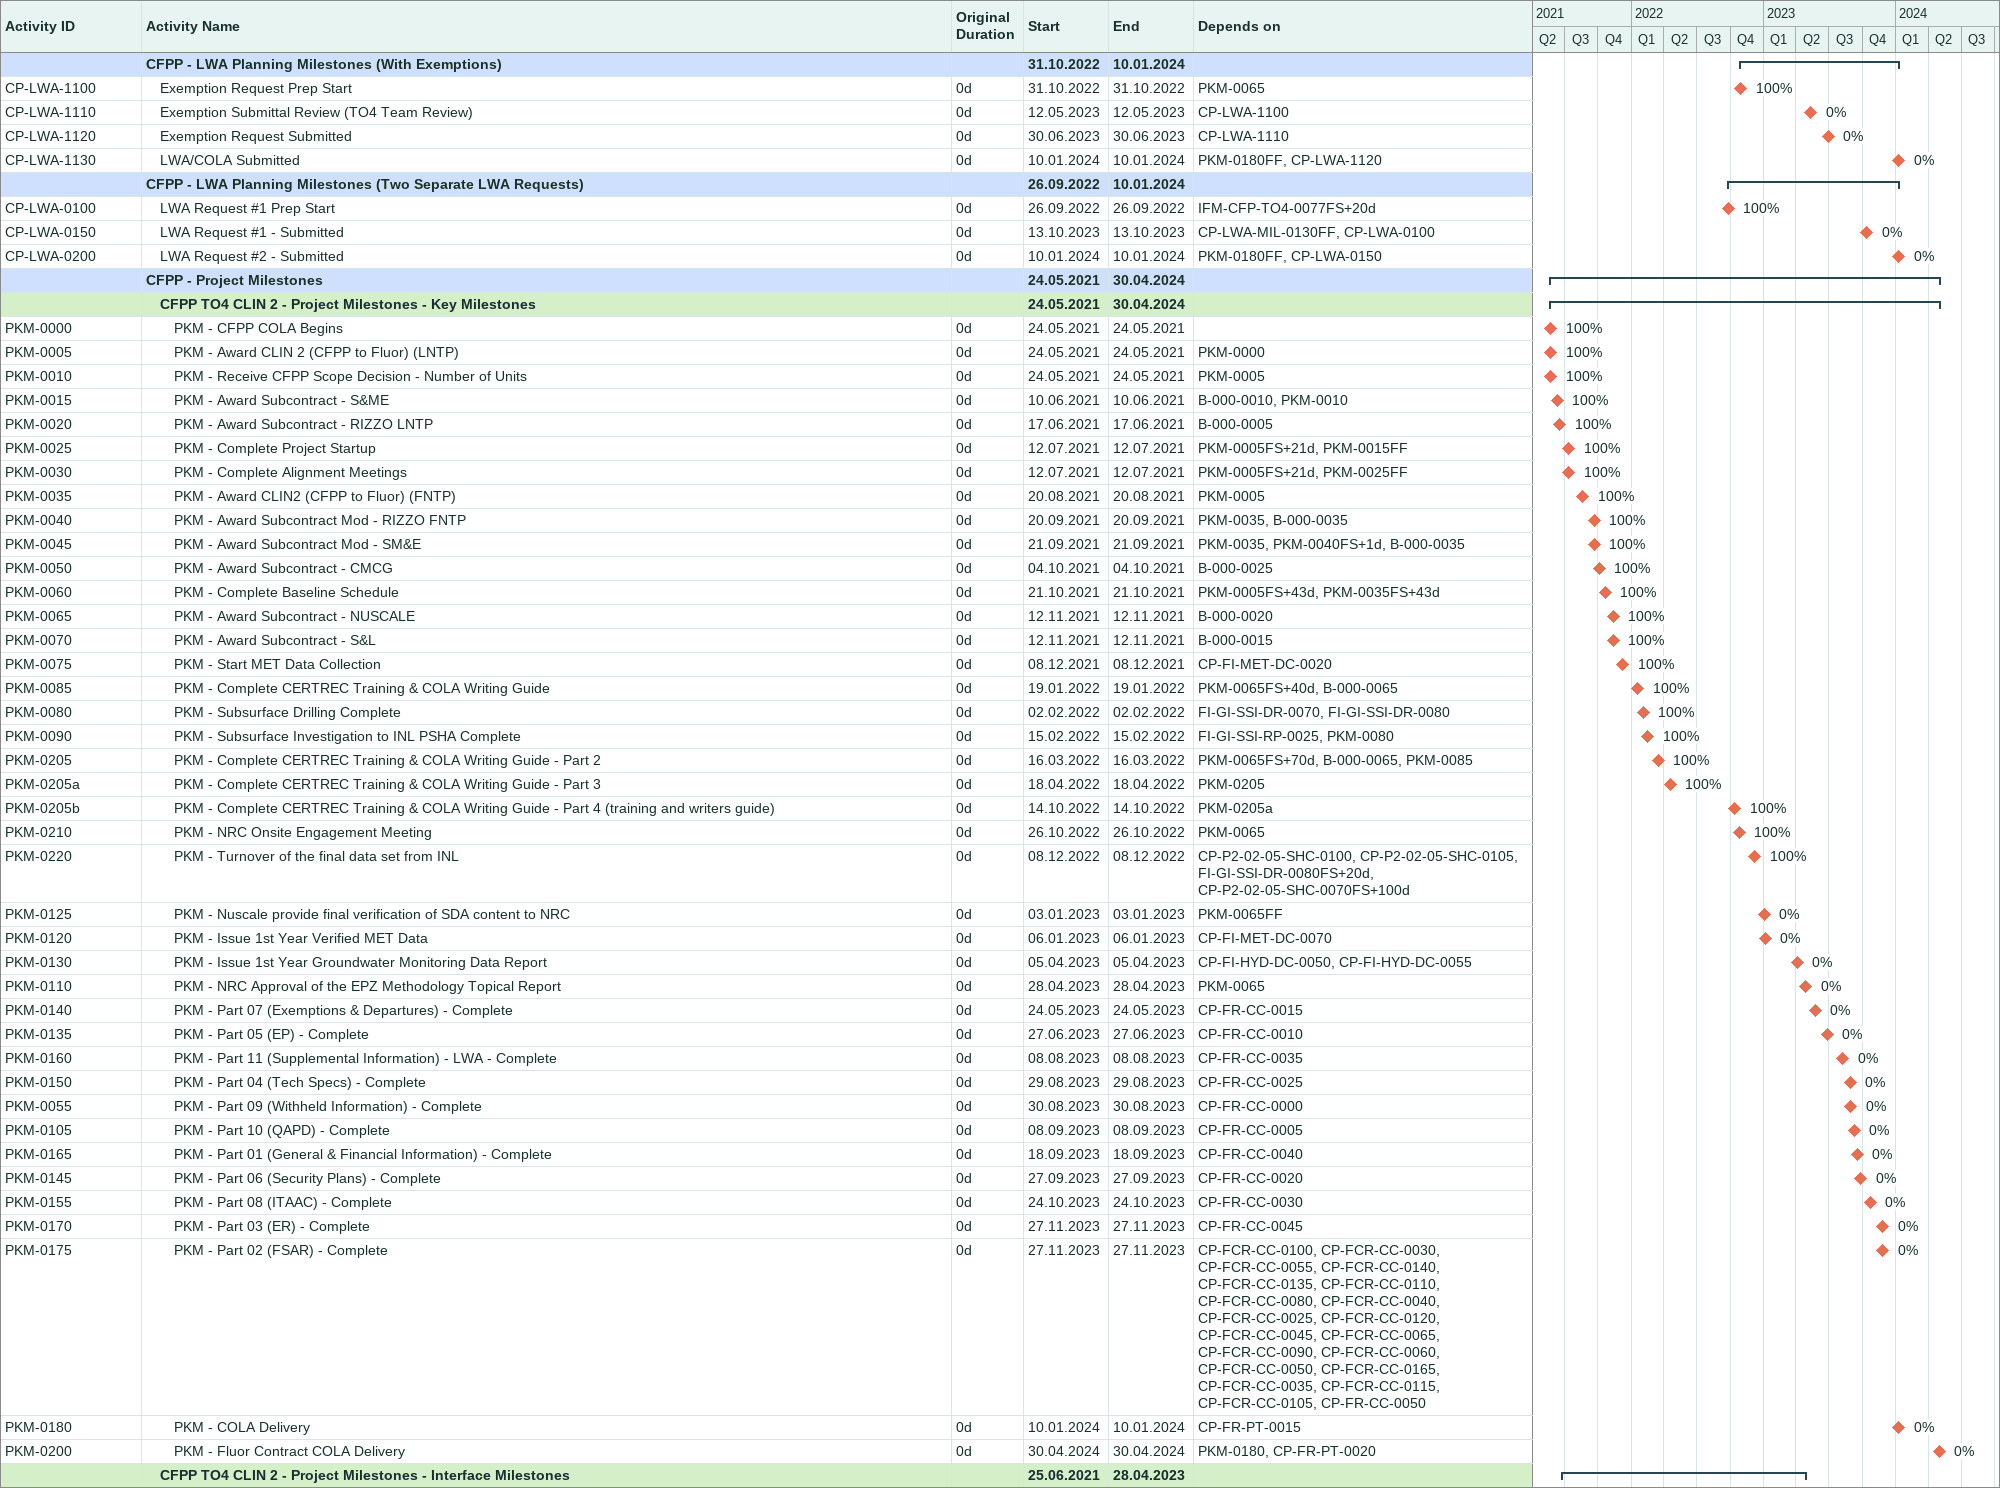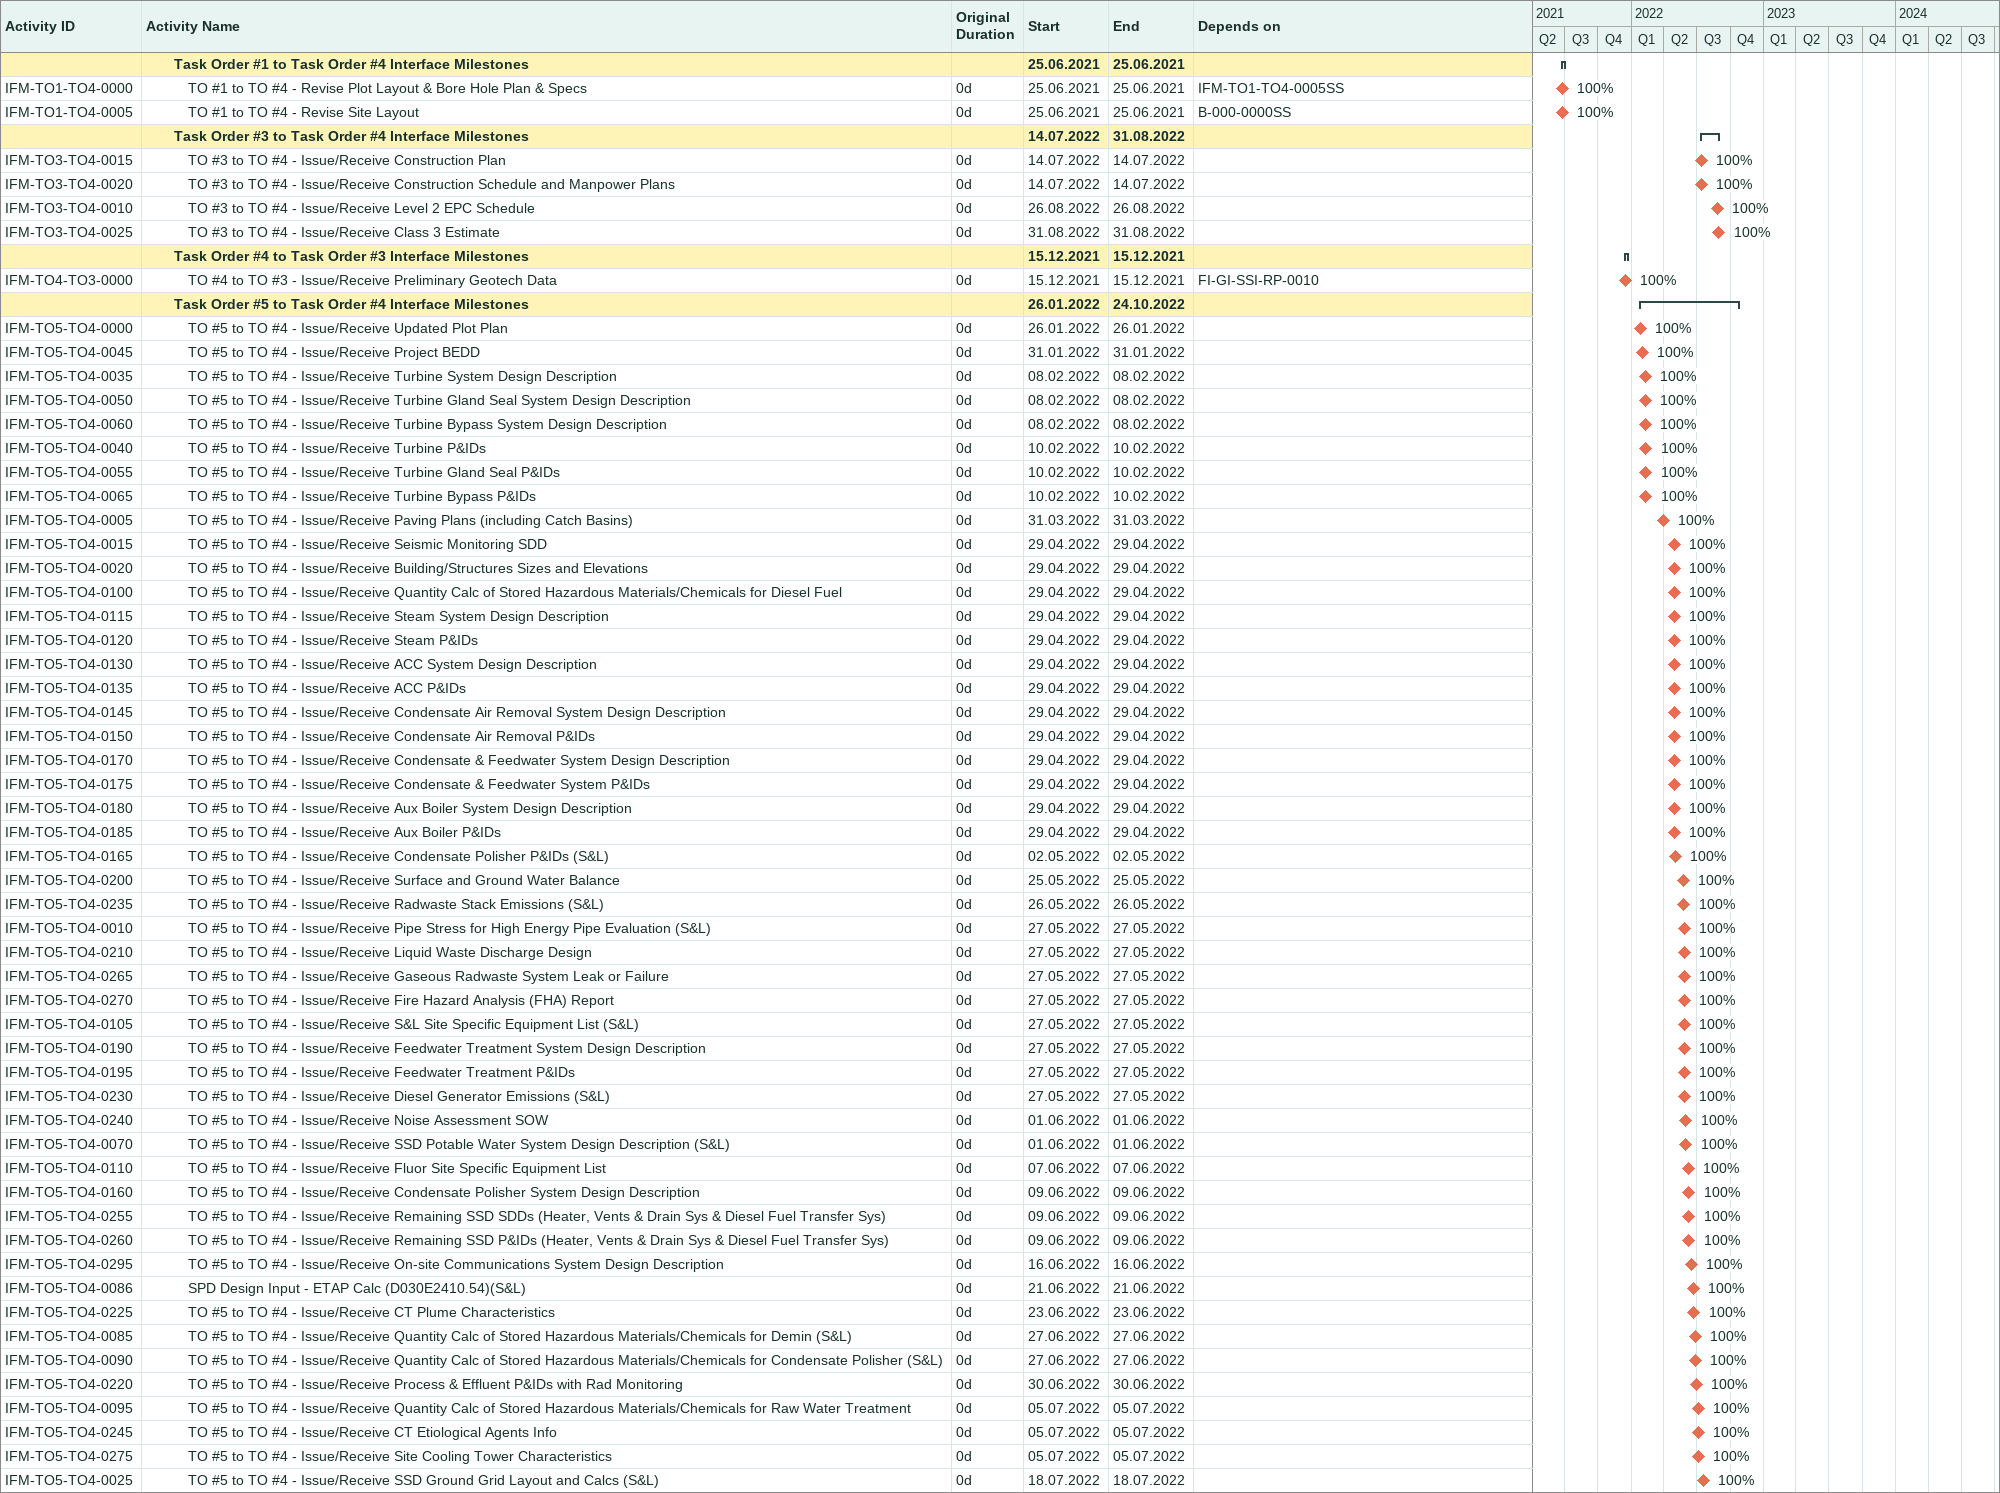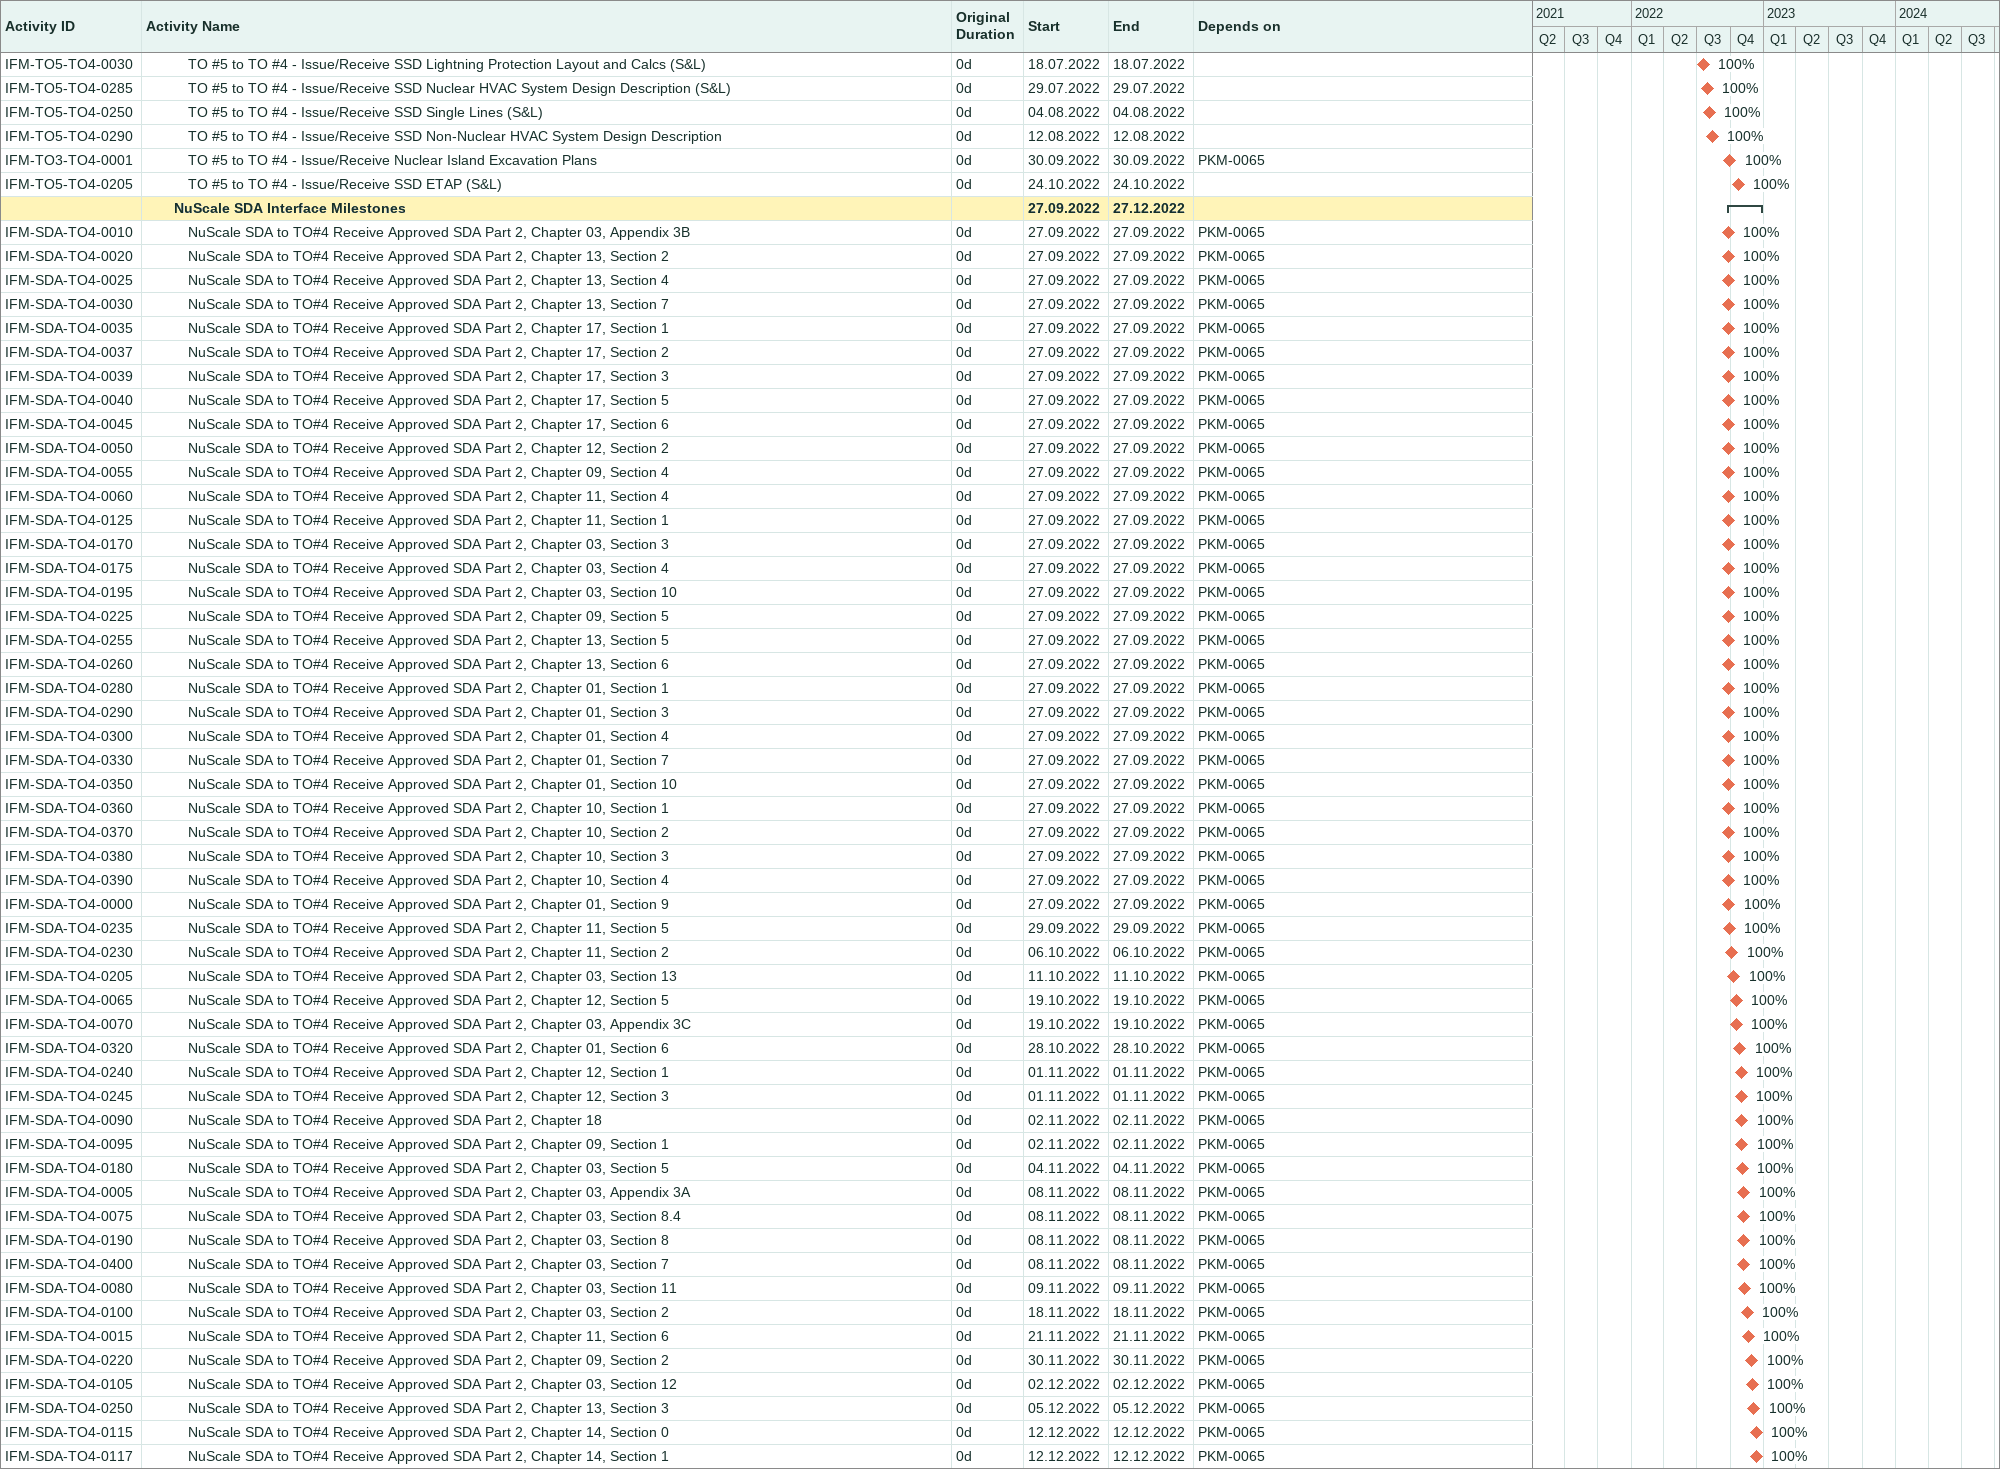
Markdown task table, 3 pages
| ID | Level | Task | Original duration | Start | Finish | Predecessors | % complete |
|---|---|---|---|---|---|---|---|
|  | 1 | **CFPP - LWA Planning Milestones (With Exemptions)** |  | 2022-10-31 | 2024-01-10 |  |  |
| CP-LWA-1100 | 2 | Exemption Request Prep Start | 0d | 2022-10-31 | 2022-10-31 | PKM-0065 | 100 |
| CP-LWA-1110 | 2 | Exemption Submittal Review (TO4 Team Review) | 0d | 2023-05-12 | 2023-05-12 | CP-LWA-1100 | 0 |
| CP-LWA-1120 | 2 | Exemption Request Submitted | 0d | 2023-06-30 | 2023-06-30 | CP-LWA-1110 | 0 |
| CP-LWA-1130 | 2 | LWA/COLA Submitted | 0d | 2024-01-10 | 2024-01-10 | PKM-0180FF, CP-LWA-1120 | 0 |
|  | 1 | **CFPP - LWA Planning Milestones (Two Separate LWA Requests)** |  | 2022-09-26 | 2024-01-10 |  |  |
| CP-LWA-0100 | 2 | LWA Request #1 Prep Start | 0d | 2022-09-26 | 2022-09-26 | IFM-CFP-TO4-0077FS+20d | 100 |
| CP-LWA-0150 | 2 | LWA Request #1 - Submitted | 0d | 2023-10-13 | 2023-10-13 | CP-LWA-MIL-0130FF, CP-LWA-0100 | 0 |
| CP-LWA-0200 | 2 | LWA Request #2 - Submitted | 0d | 2024-01-10 | 2024-01-10 | PKM-0180FF, CP-LWA-0150 | 0 |
|  | 1 | **CFPP - Project Milestones** |  | 2021-05-24 | 2024-04-30 |  |  |
|  | 2 | **CFPP TO4 CLIN 2 - Project Milestones - Key Milestones** |  | 2021-05-24 | 2024-04-30 |  |  |
| PKM-0000 | 3 | PKM - CFPP COLA Begins | 0d | 2021-05-24 | 2021-05-24 |  | 100 |
| PKM-0005 | 3 | PKM - Award CLIN 2 (CFPP to Fluor) (LNTP) | 0d | 2021-05-24 | 2021-05-24 | PKM-0000 | 100 |
| PKM-0010 | 3 | PKM - Receive CFPP Scope Decision - Number of Units | 0d | 2021-05-24 | 2021-05-24 | PKM-0005 | 100 |
| PKM-0015 | 3 | PKM - Award Subcontract - S&ME | 0d | 2021-06-10 | 2021-06-10 | B-000-0010, PKM-0010 | 100 |
| PKM-0020 | 3 | PKM - Award Subcontract - RIZZO LNTP | 0d | 2021-06-17 | 2021-06-17 | B-000-0005 | 100 |
| PKM-0025 | 3 | PKM - Complete Project Startup | 0d | 2021-07-12 | 2021-07-12 | PKM-0005FS+21d, PKM-0015FF | 100 |
| PKM-0030 | 3 | PKM - Complete Alignment Meetings | 0d | 2021-07-12 | 2021-07-12 | PKM-0005FS+21d, PKM-0025FF | 100 |
| PKM-0035 | 3 | PKM - Award CLIN2 (CFPP to Fluor) (FNTP) | 0d | 2021-08-20 | 2021-08-20 | PKM-0005 | 100 |
| PKM-0040 | 3 | PKM - Award Subcontract Mod - RIZZO FNTP | 0d | 2021-09-20 | 2021-09-20 | PKM-0035, B-000-0035 | 100 |
| PKM-0045 | 3 | PKM - Award Subcontract Mod - SM&E | 0d | 2021-09-21 | 2021-09-21 | PKM-0035, PKM-0040FS+1d, B-000-0035 | 100 |
| PKM-0050 | 3 | PKM - Award Subcontract - CMCG | 0d | 2021-10-04 | 2021-10-04 | B-000-0025 | 100 |
| PKM-0060 | 3 | PKM - Complete Baseline Schedule | 0d | 2021-10-21 | 2021-10-21 | PKM-0005FS+43d, PKM-0035FS+43d | 100 |
| PKM-0065 | 3 | PKM - Award Subcontract - NUSCALE | 0d | 2021-11-12 | 2021-11-12 | B-000-0020 | 100 |
| PKM-0070 | 3 | PKM - Award Subcontract - S&L | 0d | 2021-11-12 | 2021-11-12 | B-000-0015 | 100 |
| PKM-0075 | 3 | PKM - Start MET Data Collection | 0d | 2021-12-08 | 2021-12-08 | CP-FI-MET-DC-0020 | 100 |
| PKM-0085 | 3 | PKM - Complete CERTREC Training & COLA Writing Guide | 0d | 2022-01-19 | 2022-01-19 | PKM-0065FS+40d, B-000-0065 | 100 |
| PKM-0080 | 3 | PKM - Subsurface Drilling Complete | 0d | 2022-02-02 | 2022-02-02 | FI-GI-SSI-DR-0070, FI-GI-SSI-DR-0080 | 100 |
| PKM-0090 | 3 | PKM - Subsurface Investigation to INL PSHA Complete | 0d | 2022-02-15 | 2022-02-15 | FI-GI-SSI-RP-0025, PKM-0080 | 100 |
| PKM-0205 | 3 | PKM - Complete CERTREC Training & COLA Writing Guide - Part 2 | 0d | 2022-03-16 | 2022-03-16 | PKM-0065FS+70d, B-000-0065, PKM-0085 | 100 |
| PKM-0205a | 3 | PKM - Complete CERTREC Training & COLA Writing Guide - Part 3 | 0d | 2022-04-18 | 2022-04-18 | PKM-0205 | 100 |
| PKM-0205b | 3 | PKM - Complete CERTREC Training & COLA Writing Guide - Part 4 (training and writers guide) | 0d | 2022-10-14 | 2022-10-14 | PKM-0205a | 100 |
| PKM-0210 | 3 | PKM - NRC Onsite Engagement Meeting | 0d | 2022-10-26 | 2022-10-26 | PKM-0065 | 100 |
| PKM-0220 | 3 | PKM - Turnover of the final data set from INL | 0d | 2022-12-08 | 2022-12-08 | CP-P2-02-05-SHC-0100, CP-P2-02-05-SHC-0105, FI-GI-SSI-DR-0080FS+20d, CP-P2-02-05-SHC-0070FS+100d | 100 |
| PKM-0125 | 3 | PKM - Nuscale provide final verification of SDA content to NRC | 0d | 2023-01-03 | 2023-01-03 | PKM-0065FF | 0 |
| PKM-0120 | 3 | PKM - Issue 1st Year Verified MET Data | 0d | 2023-01-06 | 2023-01-06 | CP-FI-MET-DC-0070 | 0 |
| PKM-0130 | 3 | PKM - Issue 1st Year Groundwater Monitoring Data Report | 0d | 2023-04-05 | 2023-04-05 | CP-FI-HYD-DC-0050, CP-FI-HYD-DC-0055 | 0 |
| PKM-0110 | 3 | PKM - NRC Approval of the EPZ Methodology Topical Report | 0d | 2023-04-28 | 2023-04-28 | PKM-0065 | 0 |
| PKM-0140 | 3 | PKM - Part 07 (Exemptions & Departures) - Complete | 0d | 2023-05-24 | 2023-05-24 | CP-FR-CC-0015 | 0 |
| PKM-0135 | 3 | PKM - Part 05 (EP) - Complete | 0d | 2023-06-27 | 2023-06-27 | CP-FR-CC-0010 | 0 |
| PKM-0160 | 3 | PKM - Part 11 (Supplemental Information) - LWA - Complete | 0d | 2023-08-08 | 2023-08-08 | CP-FR-CC-0035 | 0 |
| PKM-0150 | 3 | PKM - Part 04 (Tech Specs) - Complete | 0d | 2023-08-29 | 2023-08-29 | CP-FR-CC-0025 | 0 |
| PKM-0055 | 3 | PKM - Part 09 (Withheld Information) - Complete | 0d | 2023-08-30 | 2023-08-30 | CP-FR-CC-0000 | 0 |
| PKM-0105 | 3 | PKM - Part 10 (QAPD) - Complete | 0d | 2023-09-08 | 2023-09-08 | CP-FR-CC-0005 | 0 |
| PKM-0165 | 3 | PKM - Part 01 (General & Financial Information) - Complete | 0d | 2023-09-18 | 2023-09-18 | CP-FR-CC-0040 | 0 |
| PKM-0145 | 3 | PKM - Part 06 (Security Plans) - Complete | 0d | 2023-09-27 | 2023-09-27 | CP-FR-CC-0020 | 0 |
| PKM-0155 | 3 | PKM - Part 08 (ITAAC) - Complete | 0d | 2023-10-24 | 2023-10-24 | CP-FR-CC-0030 | 0 |
| PKM-0170 | 3 | PKM - Part 03 (ER) - Complete | 0d | 2023-11-27 | 2023-11-27 | CP-FR-CC-0045 | 0 |
| PKM-0175 | 3 | PKM - Part 02 (FSAR) - Complete | 0d | 2023-11-27 | 2023-11-27 | CP-FCR-CC-0100, CP-FCR-CC-0030, CP-FCR-CC-0055, CP-FCR-CC-0140, CP-FCR-CC-0135, CP-FCR-CC-0110, CP-FCR-CC-0080, CP-FCR-CC-0040, CP-FCR-CC-0025, CP-FCR-CC-0120, CP-FCR-CC-0045, CP-FCR-CC-0065, CP-FCR-CC-0090, CP-FCR-CC-0060, CP-FCR-CC-0050, CP-FCR-CC-0165, CP-FCR-CC-0035, CP-FCR-CC-0115, CP-FCR-CC-0105, CP-FR-CC-0050 | 0 |
| PKM-0180 | 3 | PKM - COLA Delivery | 0d | 2024-01-10 | 2024-01-10 | CP-FR-PT-0015 | 0 |
| PKM-0200 | 3 | PKM - Fluor Contract COLA Delivery | 0d | 2024-04-30 | 2024-04-30 | PKM-0180, CP-FR-PT-0020 | 0 |
|  | 2 | **CFPP TO4 CLIN 2 - Project Milestones - Interface Milestones** |  | 2021-06-25 | 2023-04-28 |  |  |
|  | 3 | **Task Order #1 to Task Order #4 Interface Milestones** |  | 2021-06-25 | 2021-06-25 |  |  |
| IFM-TO1-TO4-0000 | 4 | TO #1 to TO #4 - Revise Plot Layout & Bore Hole Plan & Specs | 0d | 2021-06-25 | 2021-06-25 | IFM-TO1-TO4-0005SS | 100 |
| IFM-TO1-TO4-0005 | 4 | TO #1 to TO #4 - Revise Site Layout | 0d | 2021-06-25 | 2021-06-25 | B-000-0000SS | 100 |
|  | 3 | **Task Order #3 to Task Order #4 Interface Milestones** |  | 2022-07-14 | 2022-08-31 |  |  |
| IFM-TO3-TO4-0015 | 4 | TO #3 to TO #4 - Issue/Receive Construction Plan | 0d | 2022-07-14 | 2022-07-14 |  | 100 |
| IFM-TO3-TO4-0020 | 4 | TO #3 to TO #4 - Issue/Receive Construction Schedule and Manpower Plans | 0d | 2022-07-14 | 2022-07-14 |  | 100 |
| IFM-TO3-TO4-0010 | 4 | TO #3 to TO #4 - Issue/Receive Level 2 EPC Schedule | 0d | 2022-08-26 | 2022-08-26 |  | 100 |
| IFM-TO3-TO4-0025 | 4 | TO #3 to TO #4 - Issue/Receive Class 3 Estimate | 0d | 2022-08-31 | 2022-08-31 |  | 100 |
|  | 3 | **Task Order #4 to Task Order #3 Interface Milestones** |  | 2021-12-15 | 2021-12-15 |  |  |
| IFM-TO4-TO3-0000 | 4 | TO #4 to TO #3 - Issue/Receive Preliminary Geotech Data | 0d | 2021-12-15 | 2021-12-15 | FI-GI-SSI-RP-0010 | 100 |
|  | 3 | **Task Order #5 to Task Order #4 Interface Milestones** |  | 2022-01-26 | 2022-10-24 |  |  |
| IFM-TO5-TO4-0000 | 4 | TO #5 to TO #4 - Issue/Receive Updated Plot Plan | 0d | 2022-01-26 | 2022-01-26 |  | 100 |
| IFM-TO5-TO4-0045 | 4 | TO #5 to TO #4 - Issue/Receive Project BEDD | 0d | 2022-01-31 | 2022-01-31 |  | 100 |
| IFM-TO5-TO4-0035 | 4 | TO #5 to TO #4 - Issue/Receive Turbine System Design Description | 0d | 2022-02-08 | 2022-02-08 |  | 100 |
| IFM-TO5-TO4-0050 | 4 | TO #5 to TO #4 - Issue/Receive Turbine Gland Seal System Design Description | 0d | 2022-02-08 | 2022-02-08 |  | 100 |
| IFM-TO5-TO4-0060 | 4 | TO #5 to TO #4 - Issue/Receive Turbine Bypass System Design Description | 0d | 2022-02-08 | 2022-02-08 |  | 100 |
| IFM-TO5-TO4-0040 | 4 | TO #5 to TO #4 - Issue/Receive Turbine P&IDs | 0d | 2022-02-10 | 2022-02-10 |  | 100 |
| IFM-TO5-TO4-0055 | 4 | TO #5 to TO #4 - Issue/Receive Turbine Gland Seal P&IDs | 0d | 2022-02-10 | 2022-02-10 |  | 100 |
| IFM-TO5-TO4-0065 | 4 | TO #5 to TO #4 - Issue/Receive Turbine Bypass P&IDs | 0d | 2022-02-10 | 2022-02-10 |  | 100 |
| IFM-TO5-TO4-0005 | 4 | TO #5 to TO #4 - Issue/Receive Paving Plans (including Catch Basins) | 0d | 2022-03-31 | 2022-03-31 |  | 100 |
| IFM-TO5-TO4-0015 | 4 | TO #5 to TO #4 - Issue/Receive Seismic Monitoring SDD | 0d | 2022-04-29 | 2022-04-29 |  | 100 |
| IFM-TO5-TO4-0020 | 4 | TO #5 to TO #4 - Issue/Receive Building/Structures Sizes and Elevations | 0d | 2022-04-29 | 2022-04-29 |  | 100 |
| IFM-TO5-TO4-0100 | 4 | TO #5 to TO #4 - Issue/Receive Quantity Calc of Stored Hazardous Materials/Chemicals for Diesel Fuel | 0d | 2022-04-29 | 2022-04-29 |  | 100 |
| IFM-TO5-TO4-0115 | 4 | TO #5 to TO #4 - Issue/Receive Steam System Design Description | 0d | 2022-04-29 | 2022-04-29 |  | 100 |
| IFM-TO5-TO4-0120 | 4 | TO #5 to TO #4 - Issue/Receive Steam P&IDs | 0d | 2022-04-29 | 2022-04-29 |  | 100 |
| IFM-TO5-TO4-0130 | 4 | TO #5 to TO #4 - Issue/Receive ACC System Design Description | 0d | 2022-04-29 | 2022-04-29 |  | 100 |
| IFM-TO5-TO4-0135 | 4 | TO #5 to TO #4 - Issue/Receive ACC P&IDs | 0d | 2022-04-29 | 2022-04-29 |  | 100 |
| IFM-TO5-TO4-0145 | 4 | TO #5 to TO #4 - Issue/Receive Condensate Air Removal System Design Description | 0d | 2022-04-29 | 2022-04-29 |  | 100 |
| IFM-TO5-TO4-0150 | 4 | TO #5 to TO #4 - Issue/Receive Condensate Air Removal P&IDs | 0d | 2022-04-29 | 2022-04-29 |  | 100 |
| IFM-TO5-TO4-0170 | 4 | TO #5 to TO #4 - Issue/Receive Condensate & Feedwater System Design Description | 0d | 2022-04-29 | 2022-04-29 |  | 100 |
| IFM-TO5-TO4-0175 | 4 | TO #5 to TO #4 - Issue/Receive Condensate & Feedwater System P&IDs | 0d | 2022-04-29 | 2022-04-29 |  | 100 |
| IFM-TO5-TO4-0180 | 4 | TO #5 to TO #4 - Issue/Receive Aux Boiler System Design Description | 0d | 2022-04-29 | 2022-04-29 |  | 100 |
| IFM-TO5-TO4-0185 | 4 | TO #5 to TO #4 - Issue/Receive Aux Boiler P&IDs | 0d | 2022-04-29 | 2022-04-29 |  | 100 |
| IFM-TO5-TO4-0165 | 4 | TO #5 to TO #4 - Issue/Receive Condensate Polisher P&IDs (S&L) | 0d | 2022-05-02 | 2022-05-02 |  | 100 |
| IFM-TO5-TO4-0200 | 4 | TO #5 to TO #4 - Issue/Receive Surface and Ground Water Balance | 0d | 2022-05-25 | 2022-05-25 |  | 100 |
| IFM-TO5-TO4-0235 | 4 | TO #5 to TO #4 - Issue/Receive Radwaste Stack Emissions (S&L) | 0d | 2022-05-26 | 2022-05-26 |  | 100 |
| IFM-TO5-TO4-0010 | 4 | TO #5 to TO #4 - Issue/Receive Pipe Stress for High Energy Pipe Evaluation (S&L) | 0d | 2022-05-27 | 2022-05-27 |  | 100 |
| IFM-TO5-TO4-0210 | 4 | TO #5 to TO #4 - Issue/Receive Liquid Waste Discharge Design | 0d | 2022-05-27 | 2022-05-27 |  | 100 |
| IFM-TO5-TO4-0265 | 4 | TO #5 to TO #4 - Issue/Receive Gaseous Radwaste System Leak or Failure | 0d | 2022-05-27 | 2022-05-27 |  | 100 |
| IFM-TO5-TO4-0270 | 4 | TO #5 to TO #4 - Issue/Receive Fire Hazard Analysis (FHA) Report | 0d | 2022-05-27 | 2022-05-27 |  | 100 |
| IFM-TO5-TO4-0105 | 4 | TO #5 to TO #4 - Issue/Receive S&L Site Specific Equipment List (S&L) | 0d | 2022-05-27 | 2022-05-27 |  | 100 |
| IFM-TO5-TO4-0190 | 4 | TO #5 to TO #4 - Issue/Receive Feedwater Treatment System Design Description | 0d | 2022-05-27 | 2022-05-27 |  | 100 |
| IFM-TO5-TO4-0195 | 4 | TO #5 to TO #4 - Issue/Receive Feedwater Treatment P&IDs | 0d | 2022-05-27 | 2022-05-27 |  | 100 |
| IFM-TO5-TO4-0230 | 4 | TO #5 to TO #4 - Issue/Receive Diesel Generator Emissions (S&L) | 0d | 2022-05-27 | 2022-05-27 |  | 100 |
| IFM-TO5-TO4-0240 | 4 | TO #5 to TO #4 - Issue/Receive Noise Assessment SOW | 0d | 2022-06-01 | 2022-06-01 |  | 100 |
| IFM-TO5-TO4-0070 | 4 | TO #5 to TO #4 - Issue/Receive SSD Potable Water System Design Description (S&L) | 0d | 2022-06-01 | 2022-06-01 |  | 100 |
| IFM-TO5-TO4-0110 | 4 | TO #5 to TO #4 - Issue/Receive Fluor Site Specific Equipment List | 0d | 2022-06-07 | 2022-06-07 |  | 100 |
| IFM-TO5-TO4-0160 | 4 | TO #5 to TO #4 - Issue/Receive Condensate Polisher System Design Description | 0d | 2022-06-09 | 2022-06-09 |  | 100 |
| IFM-TO5-TO4-0255 | 4 | TO #5 to TO #4 - Issue/Receive Remaining SSD SDDs (Heater, Vents & Drain Sys & Diesel Fuel Transfer Sys) | 0d | 2022-06-09 | 2022-06-09 |  | 100 |
| IFM-TO5-TO4-0260 | 4 | TO #5 to TO #4 - Issue/Receive Remaining SSD P&IDs (Heater, Vents & Drain Sys & Diesel Fuel Transfer Sys) | 0d | 2022-06-09 | 2022-06-09 |  | 100 |
| IFM-TO5-TO4-0295 | 4 | TO #5 to TO #4 - Issue/Receive On-site Communications System Design Description | 0d | 2022-06-16 | 2022-06-16 |  | 100 |
| IFM-TO5-TO4-0086 | 4 | SPD Design Input - ETAP Calc (D030E2410.54)(S&L) | 0d | 2022-06-21 | 2022-06-21 |  | 100 |
| IFM-TO5-TO4-0225 | 4 | TO #5 to TO #4 - Issue/Receive CT Plume Characteristics | 0d | 2022-06-23 | 2022-06-23 |  | 100 |
| IFM-TO5-TO4-0085 | 4 | TO #5 to TO #4 - Issue/Receive Quantity Calc of Stored Hazardous Materials/Chemicals for Demin (S&L) | 0d | 2022-06-27 | 2022-06-27 |  | 100 |
| IFM-TO5-TO4-0090 | 4 | TO #5 to TO #4 - Issue/Receive Quantity Calc of Stored Hazardous Materials/Chemicals for Condensate Polisher (S&L) | 0d | 2022-06-27 | 2022-06-27 |  | 100 |
| IFM-TO5-TO4-0220 | 4 | TO #5 to TO #4 - Issue/Receive Process & Effluent P&IDs with Rad Monitoring | 0d | 2022-06-30 | 2022-06-30 |  | 100 |
| IFM-TO5-TO4-0095 | 4 | TO #5 to TO #4 - Issue/Receive Quantity Calc of Stored Hazardous Materials/Chemicals for Raw Water Treatment | 0d | 2022-07-05 | 2022-07-05 |  | 100 |
| IFM-TO5-TO4-0245 | 4 | TO #5 to TO #4 - Issue/Receive CT Etiological Agents Info | 0d | 2022-07-05 | 2022-07-05 |  | 100 |
| IFM-TO5-TO4-0275 | 4 | TO #5 to TO #4 - Issue/Receive Site Cooling Tower Characteristics | 0d | 2022-07-05 | 2022-07-05 |  | 100 |
| IFM-TO5-TO4-0025 | 4 | TO #5 to TO #4 - Issue/Receive SSD Ground Grid Layout and Calcs (S&L) | 0d | 2022-07-18 | 2022-07-18 |  | 100 |
| IFM-TO5-TO4-0030 | 4 | TO #5 to TO #4 - Issue/Receive SSD Lightning Protection Layout and Calcs (S&L) | 0d | 2022-07-18 | 2022-07-18 |  | 100 |
| IFM-TO5-TO4-0285 | 4 | TO #5 to TO #4 - Issue/Receive SSD Nuclear HVAC System Design Description (S&L) | 0d | 2022-07-29 | 2022-07-29 |  | 100 |
| IFM-TO5-TO4-0250 | 4 | TO #5 to TO #4 - Issue/Receive SSD Single Lines (S&L) | 0d | 2022-08-04 | 2022-08-04 |  | 100 |
| IFM-TO5-TO4-0290 | 4 | TO #5 to TO #4 - Issue/Receive SSD Non-Nuclear HVAC System Design Description | 0d | 2022-08-12 | 2022-08-12 |  | 100 |
| IFM-TO3-TO4-0001 | 4 | TO #5 to TO #4 - Issue/Receive Nuclear Island Excavation Plans | 0d | 2022-09-30 | 2022-09-30 | PKM-0065 | 100 |
| IFM-TO5-TO4-0205 | 4 | TO #5 to TO #4 - Issue/Receive SSD ETAP (S&L) | 0d | 2022-10-24 | 2022-10-24 |  | 100 |
|  | 3 | **NuScale SDA Interface Milestones** |  | 2022-09-27 | 2022-12-27 |  |  |
| IFM-SDA-TO4-0010 | 4 | NuScale SDA to TO#4 Receive Approved SDA Part 2, Chapter 03, Appendix 3B | 0d | 2022-09-27 | 2022-09-27 | PKM-0065 | 100 |
| IFM-SDA-TO4-0020 | 4 | NuScale SDA to TO#4 Receive Approved SDA Part 2, Chapter 13, Section 2 | 0d | 2022-09-27 | 2022-09-27 | PKM-0065 | 100 |
| IFM-SDA-TO4-0025 | 4 | NuScale SDA to TO#4 Receive Approved SDA Part 2, Chapter 13, Section 4 | 0d | 2022-09-27 | 2022-09-27 | PKM-0065 | 100 |
| IFM-SDA-TO4-0030 | 4 | NuScale SDA to TO#4 Receive Approved SDA Part 2, Chapter 13, Section 7 | 0d | 2022-09-27 | 2022-09-27 | PKM-0065 | 100 |
| IFM-SDA-TO4-0035 | 4 | NuScale SDA to TO#4 Receive Approved SDA Part 2, Chapter 17, Section 1 | 0d | 2022-09-27 | 2022-09-27 | PKM-0065 | 100 |
| IFM-SDA-TO4-0037 | 4 | NuScale SDA to TO#4 Receive Approved SDA Part 2, Chapter 17, Section 2 | 0d | 2022-09-27 | 2022-09-27 | PKM-0065 | 100 |
| IFM-SDA-TO4-0039 | 4 | NuScale SDA to TO#4 Receive Approved SDA Part 2, Chapter 17, Section 3 | 0d | 2022-09-27 | 2022-09-27 | PKM-0065 | 100 |
| IFM-SDA-TO4-0040 | 4 | NuScale SDA to TO#4 Receive Approved SDA Part 2, Chapter 17, Section 5 | 0d | 2022-09-27 | 2022-09-27 | PKM-0065 | 100 |
| IFM-SDA-TO4-0045 | 4 | NuScale SDA to TO#4 Receive Approved SDA Part 2, Chapter 17, Section 6 | 0d | 2022-09-27 | 2022-09-27 | PKM-0065 | 100 |
| IFM-SDA-TO4-0050 | 4 | NuScale SDA to TO#4 Receive Approved SDA Part 2, Chapter 12, Section 2 | 0d | 2022-09-27 | 2022-09-27 | PKM-0065 | 100 |
| IFM-SDA-TO4-0055 | 4 | NuScale SDA to TO#4 Receive Approved SDA Part 2, Chapter 09, Section 4 | 0d | 2022-09-27 | 2022-09-27 | PKM-0065 | 100 |
| IFM-SDA-TO4-0060 | 4 | NuScale SDA to TO#4 Receive Approved SDA Part 2, Chapter 11, Section 4 | 0d | 2022-09-27 | 2022-09-27 | PKM-0065 | 100 |
| IFM-SDA-TO4-0125 | 4 | NuScale SDA to TO#4 Receive Approved SDA Part 2, Chapter 11, Section 1 | 0d | 2022-09-27 | 2022-09-27 | PKM-0065 | 100 |
| IFM-SDA-TO4-0170 | 4 | NuScale SDA to TO#4 Receive Approved SDA Part 2, Chapter 03, Section 3 | 0d | 2022-09-27 | 2022-09-27 | PKM-0065 | 100 |
| IFM-SDA-TO4-0175 | 4 | NuScale SDA to TO#4 Receive Approved SDA Part 2, Chapter 03, Section 4 | 0d | 2022-09-27 | 2022-09-27 | PKM-0065 | 100 |
| IFM-SDA-TO4-0195 | 4 | NuScale SDA to TO#4 Receive Approved SDA Part 2, Chapter 03, Section 10 | 0d | 2022-09-27 | 2022-09-27 | PKM-0065 | 100 |
| IFM-SDA-TO4-0225 | 4 | NuScale SDA to TO#4 Receive Approved SDA Part 2, Chapter 09, Section 5 | 0d | 2022-09-27 | 2022-09-27 | PKM-0065 | 100 |
| IFM-SDA-TO4-0255 | 4 | NuScale SDA to TO#4 Receive Approved SDA Part 2, Chapter 13, Section 5 | 0d | 2022-09-27 | 2022-09-27 | PKM-0065 | 100 |
| IFM-SDA-TO4-0260 | 4 | NuScale SDA to TO#4 Receive Approved SDA Part 2, Chapter 13, Section 6 | 0d | 2022-09-27 | 2022-09-27 | PKM-0065 | 100 |
| IFM-SDA-TO4-0280 | 4 | NuScale SDA to TO#4 Receive Approved SDA Part 2, Chapter 01, Section 1 | 0d | 2022-09-27 | 2022-09-27 | PKM-0065 | 100 |
| IFM-SDA-TO4-0290 | 4 | NuScale SDA to TO#4 Receive Approved SDA Part 2, Chapter 01, Section 3 | 0d | 2022-09-27 | 2022-09-27 | PKM-0065 | 100 |
| IFM-SDA-TO4-0300 | 4 | NuScale SDA to TO#4 Receive Approved SDA Part 2, Chapter 01, Section 4 | 0d | 2022-09-27 | 2022-09-27 | PKM-0065 | 100 |
| IFM-SDA-TO4-0330 | 4 | NuScale SDA to TO#4 Receive Approved SDA Part 2, Chapter 01, Section 7 | 0d | 2022-09-27 | 2022-09-27 | PKM-0065 | 100 |
| IFM-SDA-TO4-0350 | 4 | NuScale SDA to TO#4 Receive Approved SDA Part 2, Chapter 01, Section 10 | 0d | 2022-09-27 | 2022-09-27 | PKM-0065 | 100 |
| IFM-SDA-TO4-0360 | 4 | NuScale SDA to TO#4 Receive Approved SDA Part 2, Chapter 10, Section 1 | 0d | 2022-09-27 | 2022-09-27 | PKM-0065 | 100 |
| IFM-SDA-TO4-0370 | 4 | NuScale SDA to TO#4 Receive Approved SDA Part 2, Chapter 10, Section 2 | 0d | 2022-09-27 | 2022-09-27 | PKM-0065 | 100 |
| IFM-SDA-TO4-0380 | 4 | NuScale SDA to TO#4 Receive Approved SDA Part 2, Chapter 10, Section 3 | 0d | 2022-09-27 | 2022-09-27 | PKM-0065 | 100 |
| IFM-SDA-TO4-0390 | 4 | NuScale SDA to TO#4 Receive Approved SDA Part 2, Chapter 10, Section 4 | 0d | 2022-09-27 | 2022-09-27 | PKM-0065 | 100 |
| IFM-SDA-TO4-0000 | 4 | NuScale SDA to TO#4 Receive Approved SDA Part 2, Chapter 01, Section 9 | 0d | 2022-09-27 | 2022-09-27 | PKM-0065 | 100 |
| IFM-SDA-TO4-0235 | 4 | NuScale SDA to TO#4 Receive Approved SDA Part 2, Chapter 11, Section 5 | 0d | 2022-09-29 | 2022-09-29 | PKM-0065 | 100 |
| IFM-SDA-TO4-0230 | 4 | NuScale SDA to TO#4 Receive Approved SDA Part 2, Chapter 11, Section 2 | 0d | 2022-10-06 | 2022-10-06 | PKM-0065 | 100 |
| IFM-SDA-TO4-0205 | 4 | NuScale SDA to TO#4 Receive Approved SDA Part 2, Chapter 03, Section 13 | 0d | 2022-10-11 | 2022-10-11 | PKM-0065 | 100 |
| IFM-SDA-TO4-0065 | 4 | NuScale SDA to TO#4 Receive Approved SDA Part 2, Chapter 12, Section 5 | 0d | 2022-10-19 | 2022-10-19 | PKM-0065 | 100 |
| IFM-SDA-TO4-0070 | 4 | NuScale SDA to TO#4 Receive Approved SDA Part 2, Chapter 03, Appendix 3C | 0d | 2022-10-19 | 2022-10-19 | PKM-0065 | 100 |
| IFM-SDA-TO4-0320 | 4 | NuScale SDA to TO#4 Receive Approved SDA Part 2, Chapter 01, Section 6 | 0d | 2022-10-28 | 2022-10-28 | PKM-0065 | 100 |
| IFM-SDA-TO4-0240 | 4 | NuScale SDA to TO#4 Receive Approved SDA Part 2, Chapter 12, Section 1 | 0d | 2022-11-01 | 2022-11-01 | PKM-0065 | 100 |
| IFM-SDA-TO4-0245 | 4 | NuScale SDA to TO#4 Receive Approved SDA Part 2, Chapter 12, Section 3 | 0d | 2022-11-01 | 2022-11-01 | PKM-0065 | 100 |
| IFM-SDA-TO4-0090 | 4 | NuScale SDA to TO#4 Receive Approved SDA Part 2, Chapter 18 | 0d | 2022-11-02 | 2022-11-02 | PKM-0065 | 100 |
| IFM-SDA-TO4-0095 | 4 | NuScale SDA to TO#4 Receive Approved SDA Part 2, Chapter 09, Section 1 | 0d | 2022-11-02 | 2022-11-02 | PKM-0065 | 100 |
| IFM-SDA-TO4-0180 | 4 | NuScale SDA to TO#4 Receive Approved SDA Part 2, Chapter 03, Section 5 | 0d | 2022-11-04 | 2022-11-04 | PKM-0065 | 100 |
| IFM-SDA-TO4-0005 | 4 | NuScale SDA to TO#4 Receive Approved SDA Part 2, Chapter 03, Appendix 3A | 0d | 2022-11-08 | 2022-11-08 | PKM-0065 | 100 |
| IFM-SDA-TO4-0075 | 4 | NuScale SDA to TO#4 Receive Approved SDA Part 2, Chapter 03, Section 8.4 | 0d | 2022-11-08 | 2022-11-08 | PKM-0065 | 100 |
| IFM-SDA-TO4-0190 | 4 | NuScale SDA to TO#4 Receive Approved SDA Part 2, Chapter 03, Section 8 | 0d | 2022-11-08 | 2022-11-08 | PKM-0065 | 100 |
| IFM-SDA-TO4-0400 | 4 | NuScale SDA to TO#4 Receive Approved SDA Part 2, Chapter 03, Section 7 | 0d | 2022-11-08 | 2022-11-08 | PKM-0065 | 100 |
| IFM-SDA-TO4-0080 | 4 | NuScale SDA to TO#4 Receive Approved SDA Part 2, Chapter 03, Section 11 | 0d | 2022-11-09 | 2022-11-09 | PKM-0065 | 100 |
| IFM-SDA-TO4-0100 | 4 | NuScale SDA to TO#4 Receive Approved SDA Part 2, Chapter 03, Section 2 | 0d | 2022-11-18 | 2022-11-18 | PKM-0065 | 100 |
| IFM-SDA-TO4-0015 | 4 | NuScale SDA to TO#4 Receive Approved SDA Part 2, Chapter 11, Section 6 | 0d | 2022-11-21 | 2022-11-21 | PKM-0065 | 100 |
| IFM-SDA-TO4-0220 | 4 | NuScale SDA to TO#4 Receive Approved SDA Part 2, Chapter 09, Section 2 | 0d | 2022-11-30 | 2022-11-30 | PKM-0065 | 100 |
| IFM-SDA-TO4-0105 | 4 | NuScale SDA to TO#4 Receive Approved SDA Part 2, Chapter 03, Section 12 | 0d | 2022-12-02 | 2022-12-02 | PKM-0065 | 100 |
| IFM-SDA-TO4-0250 | 4 | NuScale SDA to TO#4 Receive Approved SDA Part 2, Chapter 13, Section 3 | 0d | 2022-12-05 | 2022-12-05 | PKM-0065 | 100 |
| IFM-SDA-TO4-0115 | 4 | NuScale SDA to TO#4 Receive Approved SDA Part 2, Chapter 14, Section 0 | 0d | 2022-12-12 | 2022-12-12 | PKM-0065 | 100 |
| IFM-SDA-TO4-0117 | 4 | NuScale SDA to TO#4 Receive Approved SDA Part 2, Chapter 14, Section 1 | 0d | 2022-12-12 | 2022-12-12 | PKM-0065 | 100 |
